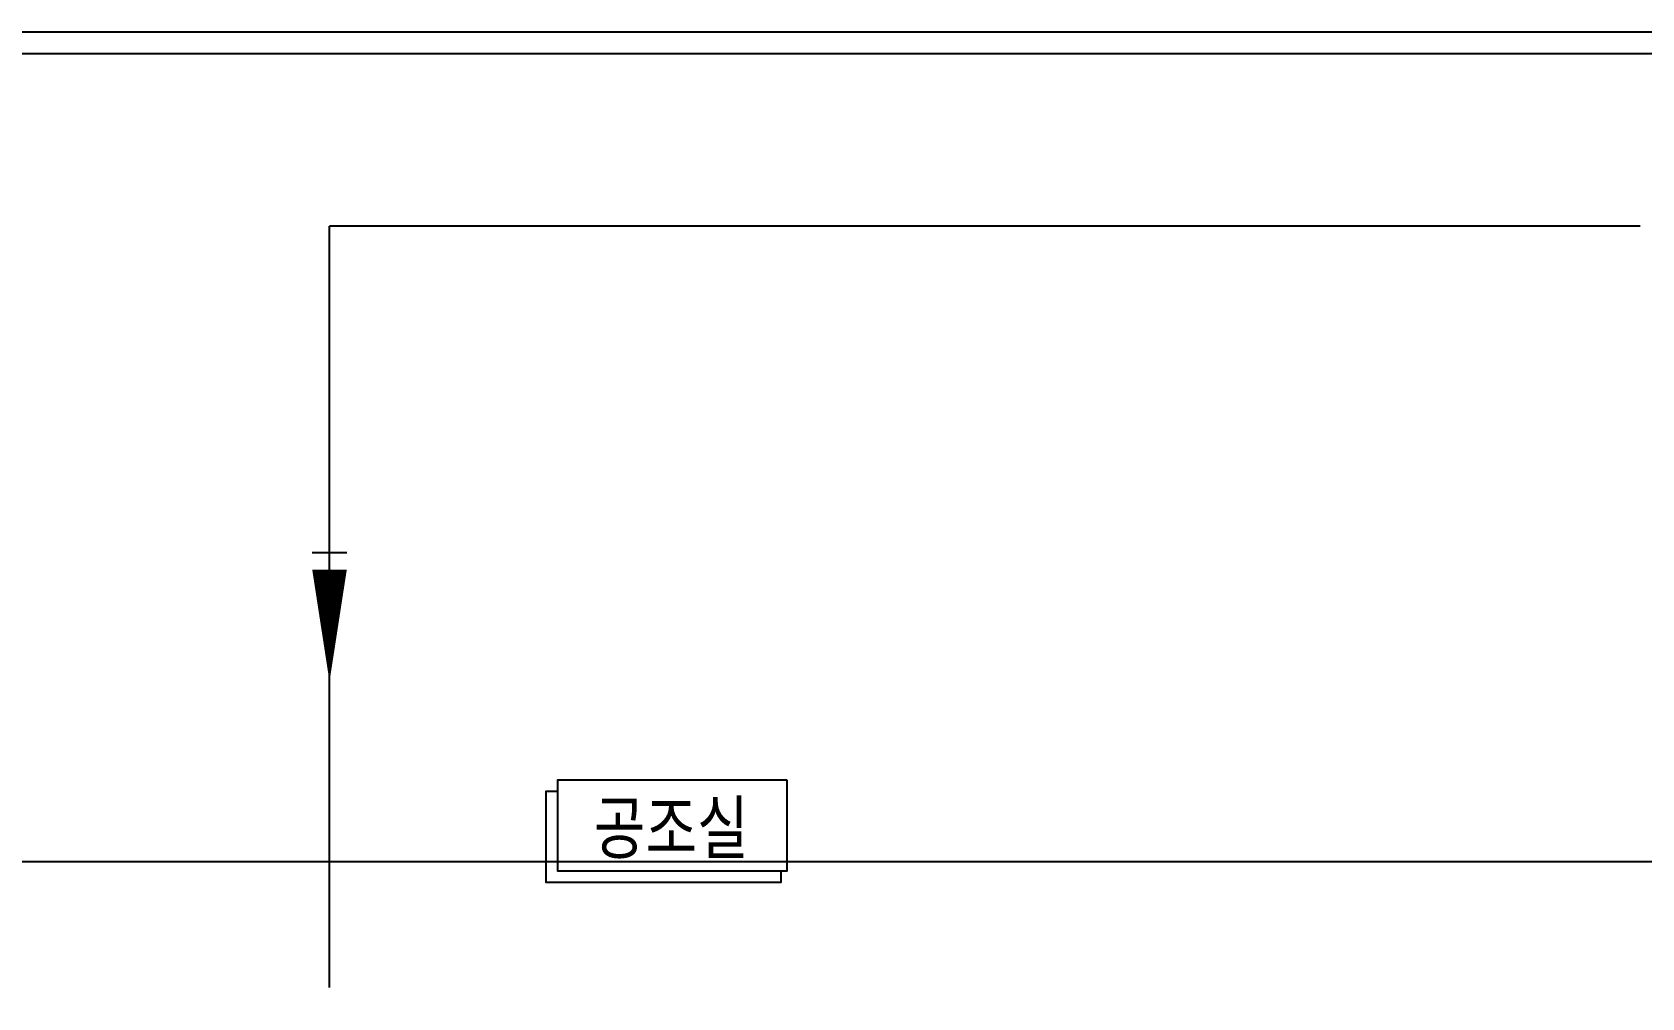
# Model space of a CAD drawing. Header units: millimetres. Extents: x -86 to 11742, y 5229 to 11464.
# Drawn here: x 7725.7 to 7819.6, y 5518.4 to 5574.8 of the extents above; entities that cross this region are included whole.
import ezdxf

# ---------------------------------------------------------------- set-up
doc = ezdxf.new("R2010")
doc.units = ezdxf.units.MM
doc.header["$LTSCALE"] = 5
doc.layers.add('LGK-S', color=121, linetype='CONTINUOUS')
doc.layers.add('NARA', color=8, linetype='CONTINUOUS')
doc.styles.get("Standard").update_dxf_attribs({"font": 'SYMBOL'})

msp = doc.modelspace()

# ---------------------------------------------------------------- linework, layer by layer
at = {"layer": 'LGK-S'}
msp.add_lwpolyline([(7675.368, 5526.396), (7821.963, 5526.396), (7821.963, 5458.32), (7675.368, 5458.32)], close=True, dxfattribs=at)
at = {"layer": 'NARA', "color": 8}
for p, q in [((8145.973, 5574.821), (7671.016, 5574.821)), ((8144.702, 5573.551), (7672.287, 5573.551)), ((7819.527, 5563.497), (7743.029, 5563.497)), ((7743.029, 5519.046), (7743.029, 5563.497)), ((7744.037, 5544.421), (7742.021, 5544.421))]:
    msp.add_line(p, q, dxfattribs=at)
msp.add_lwpolyline([(7743.029, 5536.899, 0, 2.016, 0), (7743.029, 5543.436, 2.016, 2.016, 0)], format="xyseb", dxfattribs=at)
msp.add_lwpolyline([(7769.729, 5531.172), (7769.729, 5525.838), (7756.364, 5525.838), (7756.364, 5531.172)], close=True, dxfattribs=at)
msp.add_lwpolyline([(7769.363, 5525.838), (7769.363, 5525.172), (7755.665, 5525.172), (7755.665, 5530.505), (7756.332, 5530.505)], dxfattribs=at)

# ---------------------------------------------------------------- texts
at = {"layer": 'NARA', "color": 8, "width": 0.8}
msp.add_text('공조실', height=3, dxfattribs=at).set_placement((7758.461, 5526.886))

doc.saveas('drawing.dxf')
